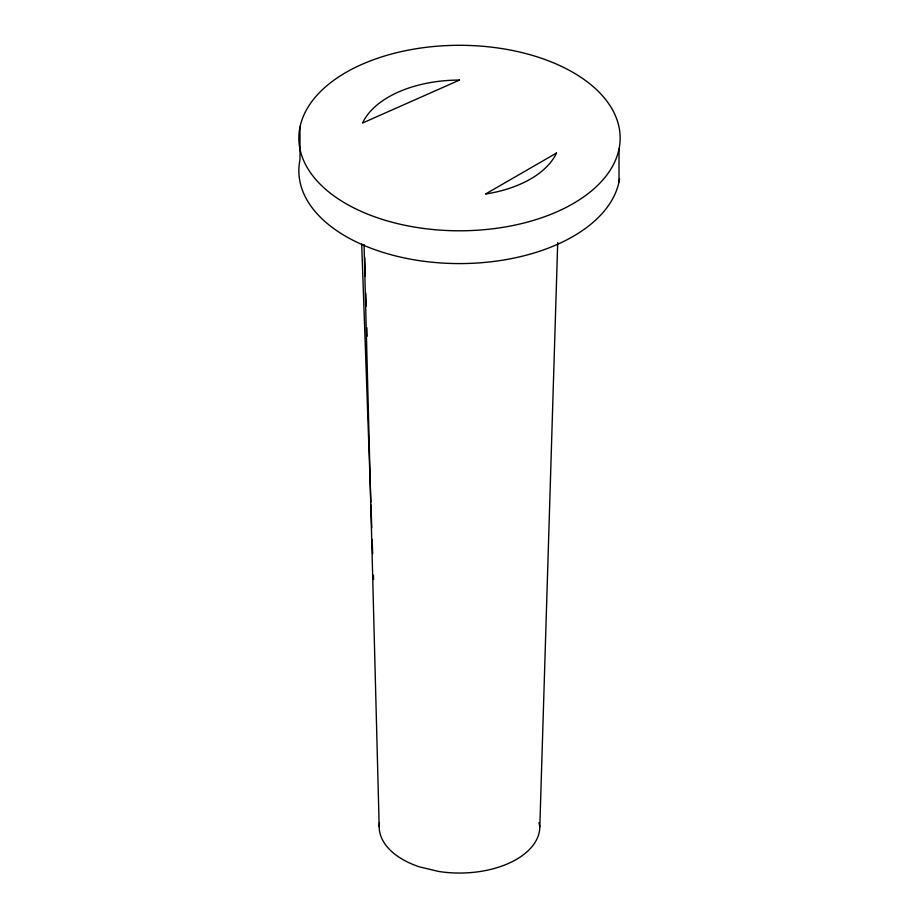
<?xml version="1.0" encoding="UTF-8"?>
<svg xmlns="http://www.w3.org/2000/svg" width="919" height="919" viewBox="0 0 919 919"><rect width="100%" height="100%" fill="white"/><g stroke="black" fill="none" stroke-linecap="round" stroke-linejoin="round"><path stroke-width="1.38" d="M379.478 822.643A80.321 46.375 0 0 0 419.34 866.835L438.708 871.465A80.321 46.375 0 0 0 539.821 826.675L557.707 242.593M538.925 822.746L539.821 826.675M361.684 243.972L370.839 502.073M370.931 504.945L371.747 527.885M372.161 539.361L372.666 553.697M373.424 575.202L373.585 579.51M364.728 257.458L365.302 276.079M365.831 293.276L366.233 306.165M366.888 327.646L367.152 336.251M364.05 244.615L379.179 826.675M619.015 149.027A160.641 92.75 0 0 1 363.269 212.312A160.641 92.75 0 0 1 396.215 52.797A160.641 92.75 0 0 1 619.015 149.027L619.015 181.813M299.985 127.063L299.985 159.86A160.641 92.75 0 0 0 442.924 263.087A160.641 92.75 0 0 0 619.521 178.998M556.477 153.048L485.485 194.035A100.401 57.966 0 0 0 556.477 153.048M459.5 80.079L362.523 123.043A100.401 57.966 0 0 1 459.5 80.079"/></g></svg>
